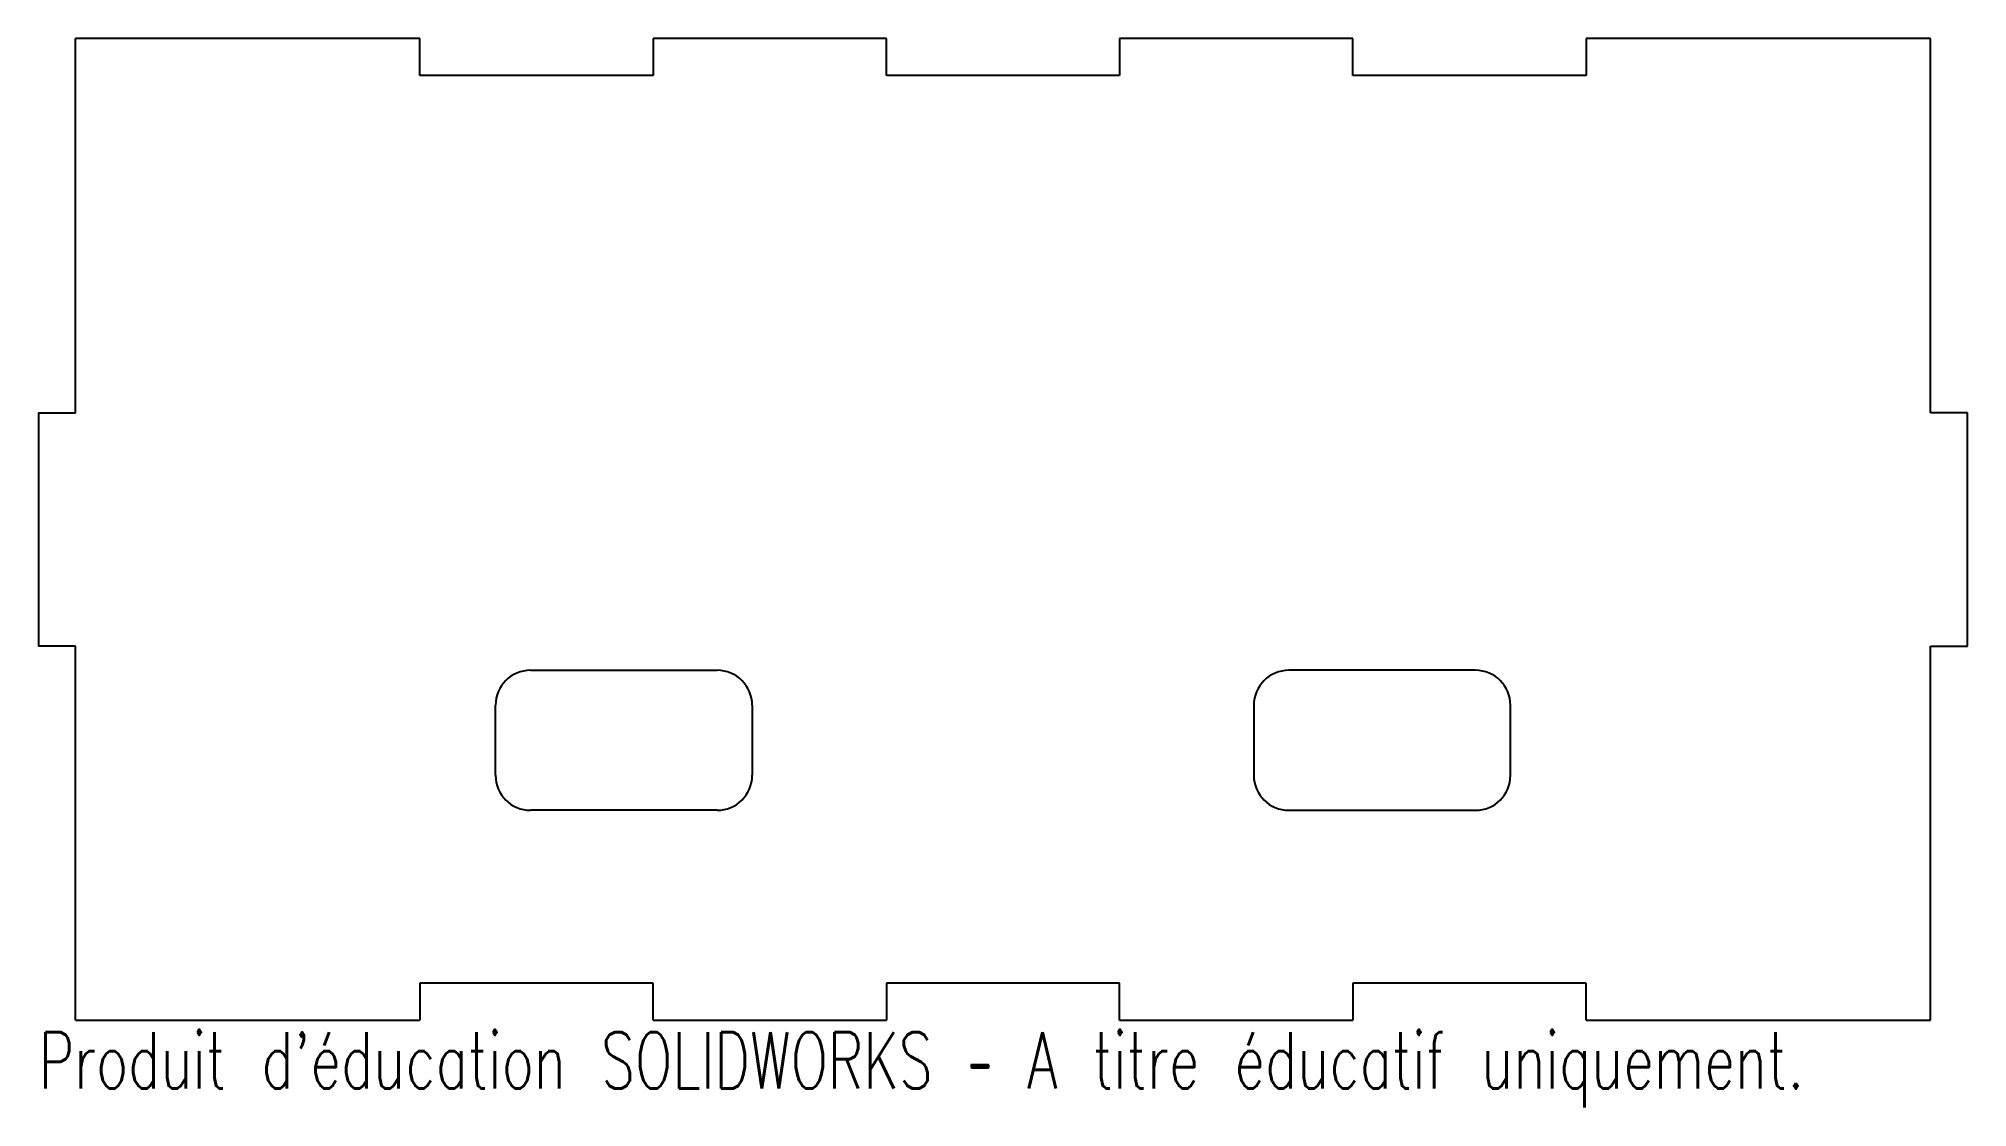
# Model space of a CAD drawing. Header units: millimetres. Extents: x -83 to 83, y -50 to 42.
import ezdxf

# ---------------------------------------------------------------- set-up
doc = ezdxf.new("R2010")
doc.units = ezdxf.units.MM
doc.styles.add('SLDTEXTSTYLE0', font='TXT', dxfattribs={"width": 0.7, "bigfont": 'bigfont'})

msp = doc.modelspace()

# ---------------------------------------------------------------- linework, layer by layer
at = {"color": 7, "linetype": 'Continuous', "lineweight": 25}
for p, q in [((-50, 42.073), (-79.5, 42.073)), ((-79.5, 10), (-79.5, 42.073)), ((-50, 38.898), (-50, 42.073)), ((-30, 42.073), (-30, 38.898)), ((-10, 42.073), (-30, 42.073)), ((-10, 38.898), (-10, 42.073)), ((30, 42.073), (10, 42.073)), ((10, 42.073), (10, 38.898)), ((30, 38.898), (30, 42.073)), ((79.5, 42.073), (50, 42.073)), ((50, 42.073), (50, 38.898)), ((79.5, 10), (79.5, 42.073)), ((-30, 38.898), (-50, 38.898)), ((10, 38.898), (-10, 38.898)), ((50, 38.898), (30, 38.898)), ((-82.675, 10), (-79.5, 10)), ((-82.675, 10), (-82.675, -10)), ((82.675, 10), (79.5, 10)), ((82.675, -10), (82.675, 10)), ((-79.5, -10), (-82.675, -10)), ((-79.5, -42.073), (-79.5, -10)), ((79.5, -42.073), (79.5, -10)), ((79.5, -10), (82.675, -10)), ((-40.5, -12.073), (-24.5, -12.073)), ((40.5, -12.073), (24.5, -12.073)), ((-43.5, -21.073), (-43.5, -15.073)), ((-21.5, -15.073), (-21.5, -21.073)), ((21.5, -15.073), (21.5, -21.073)), ((43.5, -21.073), (43.5, -15.073)), ((-24.5, -24.073), (-40.5, -24.073)), ((24.5, -24.073), (40.5, -24.073)), ((-50, -38.898), (-50, -42.073)), ((-30, -38.898), (-50, -38.898)), ((-30, -42.073), (-30, -38.898)), ((-10, -38.898), (-10, -42.073)), ((10, -38.898), (-10, -38.898)), ((10, -42.073), (10, -38.898)), ((30, -38.898), (30, -42.073)), ((50, -38.898), (30, -38.898)), ((50, -42.073), (50, -38.898)), ((-79.5, -42.073), (-50, -42.073)), ((-30, -42.073), (-10, -42.073)), ((10, -42.073), (30, -42.073)), ((50, -42.073), (79.5, -42.073))]:
    msp.add_line(p, q, dxfattribs=at)
for centre, start, end in [((-40.5, -15.073), 90, 180), ((-24.5, -15.073), 0, 90), ((24.5, -15.073), 90, 180), ((40.5, -15.073), 0, 90), ((-40.5, -21.073), 180, 270), ((-24.5, -21.073), 270, 0), ((24.5, -21.073), 180, 270), ((40.5, -21.073), 270, 0)]:
    msp.add_arc(centre, 3, start, end, dxfattribs=at)

# ---------------------------------------------------------------- texts
at = {"color": 7, "linetype": 'Continuous', "insert": (-82.675, -43.093), "char_height": 4.83362, "attachment_point": 1, "style": 'SLDTEXTSTYLE0'}
msp.add_mtext("Produit d'éducation SOLIDWORKS – A titre éducatif uniquement.", dxfattribs=at)

doc.saveas('drawing.dxf')
